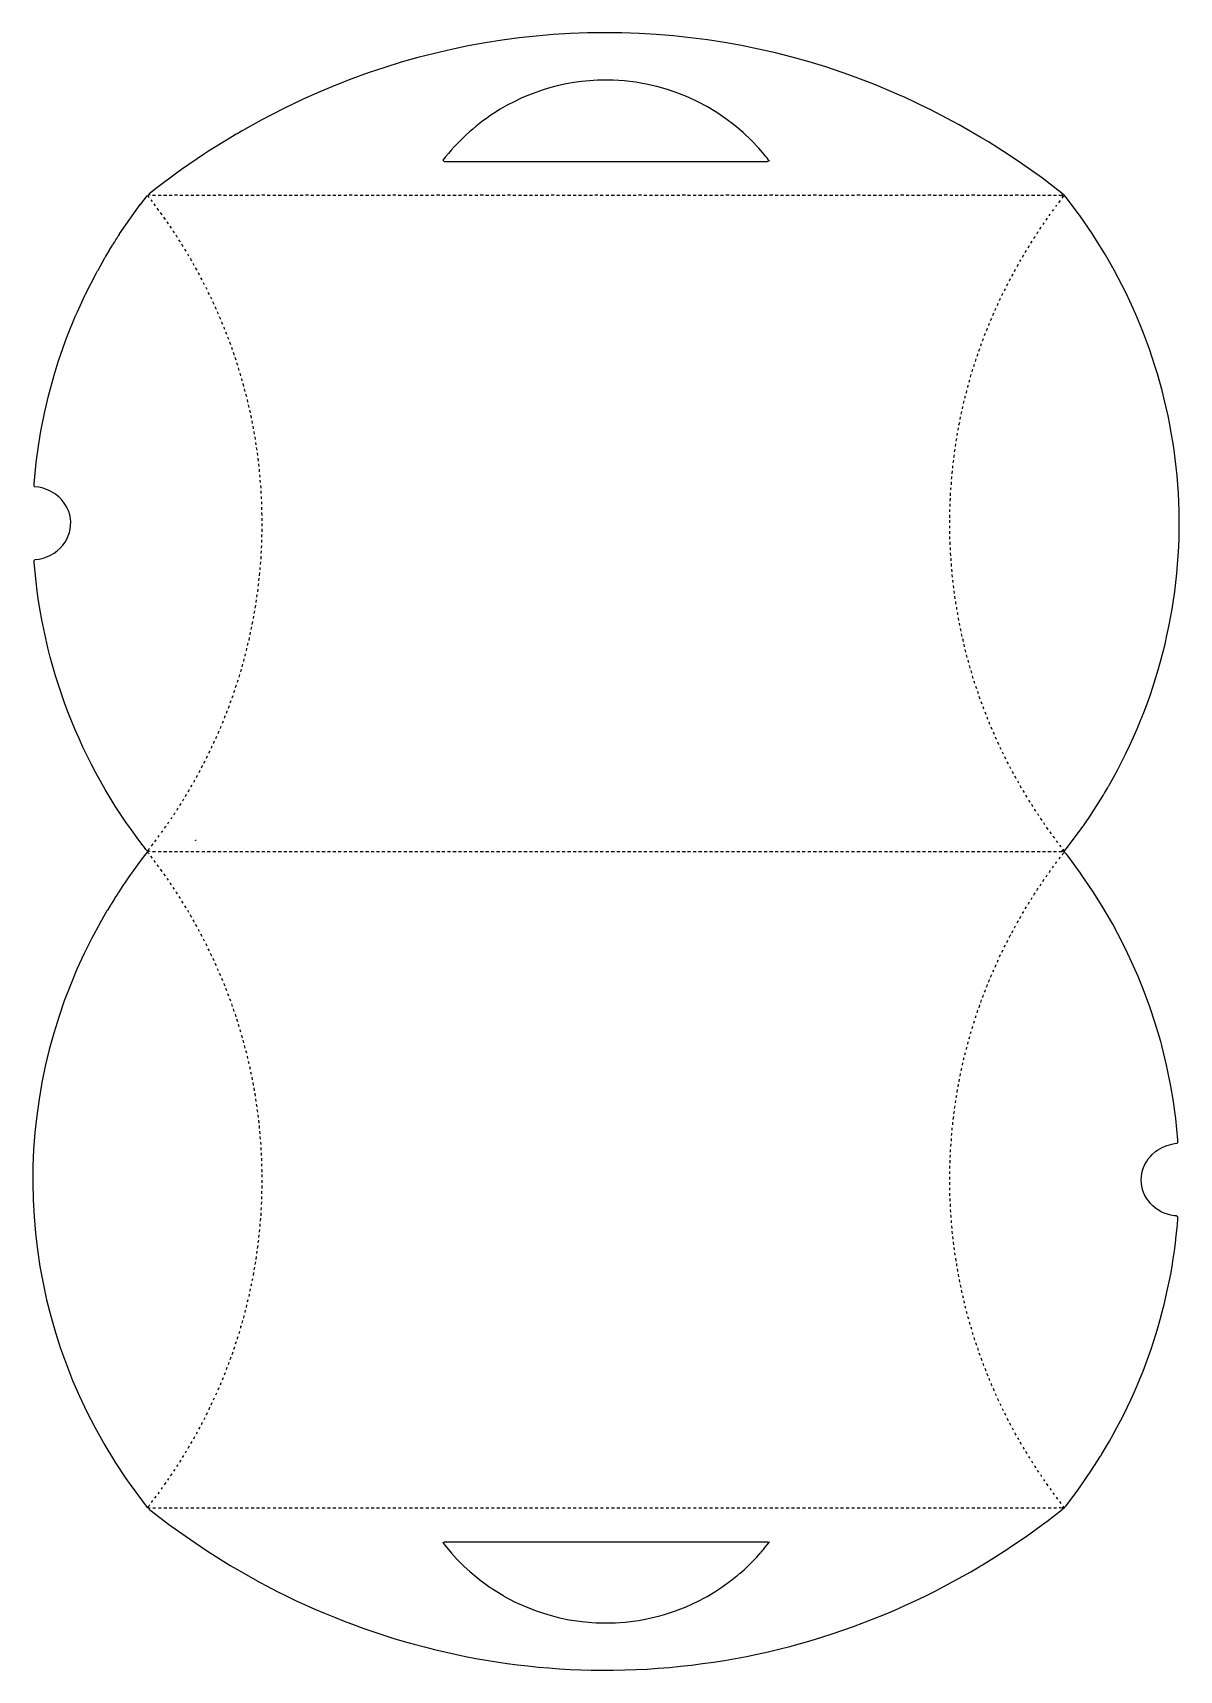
# Model space of a CAD drawing. Extents: x 497 to 5458, y 715 to 7802.
import ezdxf

# ---------------------------------------------------------------- set-up
doc = ezdxf.new("R2010")
doc.units = 0
doc.layers.get('0').update_dxf_attribs({"linetype": 'CONTINUOUS'})

msp = doc.modelspace()

# ---------------------------------------------------------------- linework, layer by layer
at = {"color": 7, "linetype": 'CONTINUOUS'}
for points in [[(999, 1417), (999, 1414), (1004, 1409), (1091.153846, 1343.230769), (1095.18, 1340.24), (1179.18, 1280.24), (1249.153846, 1233.230769), (1351.9, 1168.8), (1390.153846, 1146.230769), (1479.1, 1096.2), (1511.9, 1078.8, 0.116297), (2913.987197, 715.513495, 0.122873), (4402.1, 1057.8), (4437.1, 1075.8), (4556, 1141), (4592.1, 1162.8, 0.067698), (4597.1, 1165.8), (4599.1, 1166.8, 0.118981), (4602, 1169, 0.129316), (4607.1, 1171.8), (4640.9, 1192.2, -0.103766), (4644, 1194), (4721.1, 1243.8, 0.118981), (4724, 1246), (4795, 1294), (4882, 1357), (4884.9, 1359.2), (4951, 1410), (4954, 1413, 0.197311), (4961, 1419, 0.114296), (4967, 1425), (5016, 1490), (5075.8, 1576.1), (5117.2, 1640.9, -0.113019), (5120, 1645), (5121, 1648, 0.119013), (5451.455172, 2663.962069), (5452, 2677, 0.203813), (5435.94, 2681.58, -0.173471), (5333.754098, 2734.795082, -0.388147), (5333, 2939), (5341, 2947), (5356.1, 2960.8), (5363.9, 2966.2, -0.120844), (5449.1, 2995.7, 0.179961), (5452, 2999), (5452, 3010), (5442.560976, 3102.95122), (5431.405405, 3185.067568), (5421.594595, 3242.932432), (5407.647059, 3312.911765), (5403.352941, 3333.088235), (5382.352941, 3418.088235), (5377.647059, 3435.911765), (5354.3, 3515.1), (5330.7, 3585.9), (5303.2, 3660.1), (5279.7, 3717.9), (5244.8, 3796.9), (5225.7, 3836.9), (5192.230769, 3902.153846), (5170.2, 3943.1), (5124.769231, 4021.846154), (5086.230769, 4083.153846), (5035.76, 4157.82), (5031.230769, 4164.153846), (4976.756098, 4237.804878), (4970.24, 4246.18, 0.076351), (4962, 4255), (4962, 4261), (4970.8, 4271.1), (5033.8, 4356.1), (5040.8, 4366.1, -0.075792), (5046, 4373), (5077, 4419, -0.212214), (5079, 4422), (5128.8, 4501.1, -0.089283), (5132, 4506, -0.129316), (5134.8, 4511.1), (5148, 4533, -0.129316), (5150.8, 4538.1), (5152.2, 4540.9, -0.06304), (5154.8, 4545.1, 0.136433), (5457.484404, 5733.014679, 0.131956), (5119.2, 6872.1), (5081.230769, 6932.153846), (5027.230769, 7011.153846), (5021.24, 7019.18), (4970.752941, 7086.788235), (4962, 7097), (4961, 7097), (4955, 7103), (4954, 7103), (4945.77931, 7110.751724), (4865.82, 7171.76), (4775.846154, 7235.769231), (4717.846154, 7274.769231), (4632.1, 7329.2), (4599.846154, 7348.769231), (4505.9, 7402.8), (4478.1, 7418.2), (4380.1, 7469.2), (4370.9, 7473.8), (4269.1, 7522.2), (4258.1, 7527.2), (4153.9, 7571.7), (4128.9, 7581.7), (4029.1, 7619.3), (3999.9, 7629.7, 0.193458), (1669.9, 7515.2), (1583.9, 7474.2), (1485.9, 7423.2), (1404.1, 7377.8, 0.06304), (1399.9, 7375.2), (1384, 7366, -0.079147), (1378, 7363), (1377, 7362), (1361.1, 7352.8), (1258.1, 7288.8), (1241.1, 7277.8), (1141.1, 7209.8), (1119, 7194), (1028, 7126), (1005, 7108, 0.188686), (1000, 7100, 0.226662), (997, 7097), (997, 7093), (1001, 7089)], [(3686, 7246, 0.120666), (3682, 7248, 0.085309), (3669.754098, 7265.795082, 0.2174), (3009.022624, 7596.475113, 0.154644), (2490.9, 7452.2, 0.083603), (2272, 7250, 0.159345), (2278, 7245), (3676, 7245, -0.079147), (3682, 7248)], [(1006, 4259), (997, 4260), (994, 4260), (987, 4267), (977.24, 4280.18), (974.24, 4284.18, -0.145588), (503.541176, 5508.964706), (503, 5517, -0.187012), (508.04878, 5521.560976, 0.207913), (628, 5584, 0.431304), (597.804878, 5802.756098), (593.82, 5805.76), (572.9, 5817.8), (570.9, 5818.8), (552.9, 5826.7), (542.1, 5830.3), (523.067568, 5834.405405), (506, 5837), (503, 5840), (503, 5848), (512.439024, 5941.95122), (523.405405, 6022.932432), (532.384615, 6076.923077), (547.647059, 6155.088235), (565.352941, 6230.911765), (589.7, 6320.1), (607.7, 6378.1), (639.3, 6468.9), (647.8, 6491.1), (681.2, 6572.9), (690.3, 6593.9), (723.2, 6664.9), (725.8, 6670.1), (773.2, 6762.9), (776.2, 6767.9, -0.082763), (780, 6774), (809.2, 6826.9, 0.102096), (812, 6832), (821.8, 6848.1, -0.078461), (823.8, 6851.1), (826, 6855, 0.120666), (828, 6859), (843, 6883, 0.120666), (845, 6887), (849, 6892, -0.129316), (851.8, 6897.1), (854, 6900, -0.129316), (856.8, 6905.1), (861, 6911, -0.070142), (868, 6922), (871, 6927, 0.120666), (873, 6931), (900, 6971), (962, 7058), (963, 7059), (992, 7096), (997, 7097)], [(4937, 7099, 0.169501), (4951, 7099, -0.150174), (4954, 7103)], [(1110, 6936, 0.071762), (1104, 6945)], [(4882, 6990, -0.074704), (4888, 6999)], [(1123, 6916, 0.093322), (1117, 6925)], [(1136, 6896), (1134.8, 6897.9, 0.069519), (1130, 6905)], [(1148, 6876, 0.070063), (1142, 6886)], [(4829, 6911), (4833, 6917, -0.212214), (4835, 6920)], [(4842, 6931), (4843.2, 6932.9, -0.071864), (4848, 6940)], [(1185, 6815, -0.070776), (1180, 6824)], [(1230, 6732, 0.093395), (1225, 6741)], [(4691, 6664), (4692.2, 6666.9, 0.074583), (4695, 6674)], [(4701, 6685, 0.067868), (4702.8, 6688.1), (4706, 6695)], [(1272, 6648), (1268.7, 6654.9, 0.089945), (1267, 6658)], [(1301, 6583), (1298.8, 6588.9, -0.105047), (1297, 6594)], [(4661, 6600, 0.081845), (4665, 6610)], [(4681, 6643), (4682.2, 6645.9, 0.074583), (4685, 6653)], [(1320, 6540, -0.114006), (1316, 6550)], [(1328, 6518), (1326.8, 6521.9, -0.0734), (1325, 6528)], [(4624, 6512, 0.064772), (4628, 6523)], [(4633, 6534), (4633.8, 6536.1, 0.080354), (4637, 6545)], [(1346, 6474, -0.081845), (1342, 6484)], [(4607, 6468, 0.064772), (4611, 6479)], [(1370, 6406), (1369.2, 6408.1, -0.064386), (1366, 6418)], [(4584, 6402), (4585.2, 6405.9, 0.0734), (4587, 6412)], [(4555, 6311, 0.077675), (4558, 6322)], [(1444, 6134), (1443.384615, 6136.076923, 0.075753), (1441, 6145)], [(4470, 5823, -0.091428), (4471, 5834)], [(4473, 5870, 0.079254), (4474, 5881)], [(4500, 5282, 0.078284), (4498, 5293)], [(4524, 5167), (4523.384615, 5169.076923, 0.075753), (4521, 5178)], [(1327, 4835, -0.118658), (1332, 4846)], [(1335, 4857, 0.084978), (1338.3, 4864.9), (1339, 4867)], [(4630, 4830), (4628.8, 4833.9, -0.0734), (4627, 4840)], [(1309, 4791, -0.081845), (1313, 4801)], [(1260, 4684), (1261.2, 4686.9, 0.074583), (1264, 4694)], [(1270, 4705), (1271.2, 4707.9, 0.074583), (1274, 4715)], [(1280, 4726), (1280.8, 4728.1, 0.080354), (1284, 4737)], [(4678, 4721, -0.067868), (4676.2, 4724.1), (4673, 4731)], [(1194, 4558, -0.162817), (1197, 4563, -0.120666), (1199, 4567)], [(4764, 4554), (4762.2, 4557.1, 0.085479), (4759, 4562)], [(1108, 4417, -0.162817), (1111, 4422, -0.120666), (1113, 4426)], [(1121, 4437, -0.129316), (1123.8, 4442.1), (1126, 4446)], [(4864, 4393), (4862.8, 4394.9, 0.069519), (4858, 4402)], [(1068, 4359), (1072, 4365, -0.212214), (1074, 4368)], [(995, 4256), (993, 4256), (969.2, 4225.9), (913, 4149), (892.2, 4117.9, -0.118981), (890, 4115), (867.8, 4081.1, -0.113019), (865, 4077), (857.8, 4065.1, 0.103766), (856, 4062, 0.105975), (851, 4054), (836, 4031, -0.129316), (833.2, 4025.9), (820.8, 4005.1, -0.113019), (818, 4001), (797.8, 3965.1, 0.086125), (794, 3958, 0.067868), (788.8, 3949.1, 0.265153), (801.8, 1701.9), (805.230769, 1696.153846), (851.230769, 1620.153846), (855.8, 1612.9), (900.769231, 1544.846154), (918.769231, 1518.846154), (967.24, 1452.18), (993, 1419), (997, 1419), (999, 1417, 0.070182), (1006, 1418)], [(1001, 4248), (995, 4254), (995, 4256), (997, 4260, -0.140771), (1003, 4272)], [(4952, 4245), (4953, 4246), (4954, 4248, -0.071068), (4962, 4255)], [(1097, 4114, 0.133455), (1091, 4123)], [(4896, 4168, -0.141257), (4901, 4176)], [(1123, 4075, 0.071762), (1117, 4084)], [(1148, 4035, 0.116472), (1143, 4043)], [(4829, 4070), (4830.2, 4071.9, -0.071864), (4835, 4079)], [(4842, 4090), (4843.2, 4091.9, -0.071864), (4848, 4099)], [(1185, 3974), (1181.8, 3978.9, 0.095372), (1179, 3983)], [(1196, 3953, 0.093395), (1191, 3962)], [(1252, 3849, -0.134311), (1247, 3859)], [(4723, 3886, -0.082524), (4729, 3897)], [(1330, 3676, -0.160692), (1325, 3687)], [(4633, 3693, 0.064772), (4637, 3704)], [(4652, 3737, -0.07869), (4656, 3746)], [(4607, 3627, 0.096994), (4611, 3638)], [(4616, 3649, -0.081845), (4620, 3659)], [(4624, 3671, 0.108388), (4628, 3682)], [(4555, 3470, 0.084895), (4558, 3480)], [(1439, 3316), (1438.384615, 3318.076923, 0.075753), (1436, 3327)], [(4473, 3029, 0.079254), (4474, 3040)], [(1490, 2871, 0.094028), (1489, 2883)], [(4471, 2674, 0.094028), (4470, 2686)], [(1447, 2401, 0.09779), (1449, 2411)], [(4500, 2441, 0.078284), (4498, 2452)], [(1397, 2195, -0.142483), (1401, 2206)], [(4554, 2211, -0.077675), (4551, 2222)], [(1335, 2016, 0.081845), (1339, 2026)], [(4613, 2032, 0.064772), (4609, 2043)], [(4649, 1945), (4646.3, 1950.1, 0.143381), (4643, 1956)], [(4658, 1923), (4657.2, 1925.1, -0.080354), (4654, 1934)], [(1259, 1842, 0.083384), (1264, 1853)], [(4678, 1880, -0.083384), (4673, 1891)], [(1228, 1779), (1229.2, 1781.9, 0.074583), (1232, 1789)], [(1216, 1758, 0.105216), (1221, 1767)], [(4753, 1733, -0.093395), (4748, 1742)], [(4764, 1712, 0.070776), (4759, 1721)], [(4788, 1672), (4784.8, 1676.9, 0.095372), (4782, 1681)], [(4812, 1631, 0.070776), (4807, 1640)], [(4838, 1591), (4836.8, 1592.9, 0.069519), (4832, 1600)], [(997, 1419, -0.198122), (1004, 1431)], [(4954, 1413), (4951, 1416, 0.071081), (4938, 1418)], [(4951, 1416, -0.212214), (4953, 1419)], [(4961, 1419, 0.618034), (4959, 1421), (4959, 1422), (4956, 1425)], [(2271, 1269), (2272, 1268), (2274, 1268), (2279, 1271), (3676, 1271), (3677.1, 1270.2, 0.478774), (3686, 1271)], [(2273, 1268), (2274.769231, 1262.846154), (2309.248276, 1221.22069), (2330.750594, 1197.767221), (2364, 1164), (2388.22069, 1142.248276), (2423.195122, 1113.243902), (2432.18, 1106.24), (2476.846154, 1073.769231), (2486.18, 1067.24), (2531.1, 1039.2), (2536.153846, 1036.230769), (2585.1, 1010.2), (2622.1, 993.3), (2675.1, 972.3), (2725.9, 955.7), (2776.076923, 942.384615), (2818.923077, 933.615385), (2874.04878, 925.439024), (2916.967005, 921.538071), (2935, 920), (3019, 920), (3060.959016, 923.45082), (3118.067568, 930.594595), (3154.923077, 937.384615), (3209.911765, 950.352941), (3230.911765, 956.352941), (3278.9, 972.3), (3324.1, 989.8), (3372.9, 1012.2), (3409, 1031, -0.090711), (3415, 1034), (3449, 1055, -0.120666), (3453, 1057), (3475, 1072), (3522, 1106), (3544.1, 1123.8, 0.098103), (3549, 1128), (3553, 1131, -0.083767), (3558, 1135), (3575, 1150), (3630, 1204), (3645, 1221, 0.083767), (3649, 1226), (3656, 1234, 0.09902), (3660, 1239), (3661, 1240), (3681, 1265), (3682, 1268)]]:
    msp.add_lwpolyline(points, format="xyb", dxfattribs=at)
for points in [[(1005, 7099), (1000, 7100)], [(1016, 7098), (1029, 7098)], [(1040, 7098), (1053, 7098)], [(1063, 7098), (1076, 7098), (1077, 7099)], [(1087, 7098), (1100, 7098)], [(1124, 7098), (1111, 7098), (1110, 7099)], [(1134, 7098), (1147, 7098)], [(1158, 7098), (1171, 7098)], [(1181, 7098), (1195, 7098)], [(1205, 7098), (1218, 7098)], [(1229, 7098), (1242, 7098)], [(1252, 7098), (1265, 7098), (1266, 7099)], [(1276, 7098), (1289, 7098)], [(1313, 7098), (1300, 7098), (1299, 7099)], [(1323, 7098), (1336, 7098)], [(1347, 7098), (1360, 7098)], [(1370, 7098), (1384, 7098)], [(1394, 7098), (1407, 7098)], [(1418, 7098), (1431, 7098)], [(1441, 7098), (1454, 7098), (1455, 7099)], [(1465, 7098), (1478, 7098)], [(1502, 7098), (1489, 7098), (1488, 7099)], [(1512, 7098), (1525, 7098)], [(1536, 7098), (1549, 7098)], [(1559, 7098), (1572, 7098), (1573, 7099)], [(1583, 7098), (1596, 7098)], [(1607, 7098), (1620, 7098)], [(1630, 7098), (1643, 7098), (1644, 7099)], [(1654, 7098), (1667, 7098)], [(1691, 7098), (1678, 7098), (1677, 7099)], [(1701, 7098), (1714, 7098)], [(1725, 7098), (1738, 7098)], [(1748, 7098), (1761, 7098), (1762, 7099)], [(1772, 7098), (1785, 7098)], [(1796, 7098), (1809, 7098)], [(1819, 7098), (1832, 7098)], [(1843, 7098), (1856, 7098)], [(1880, 7098), (1867, 7098), (1866, 7099)], [(1890, 7098), (1903, 7098)], [(1914, 7098), (1927, 7098)], [(1937, 7098), (1950, 7098), (1951, 7099)], [(1961, 7098), (1974, 7098)], [(1985, 7098), (1998, 7098)], [(2008, 7098), (2021, 7098)], [(2032, 7098), (2045, 7098)], [(2069, 7098), (2056, 7098), (2055, 7099)], [(2079, 7098), (2092, 7098)], [(2103, 7098), (2116, 7098)], [(2126, 7098), (2139, 7098), (2140, 7099)], [(2150, 7098), (2163, 7098)], [(2174, 7098), (2187, 7098)], [(2197, 7098), (2210, 7098)], [(2221, 7098), (2234, 7098)], [(2258, 7098), (2245, 7098), (2244, 7099)], [(2268, 7098), (2281, 7098)], [(2292, 7098), (2305, 7098)], [(2315, 7098), (2328, 7098), (2329, 7099)], [(2339, 7098), (2352, 7098)], [(2376, 7098), (2363, 7098), (2362, 7099)], [(2386, 7098), (2399, 7098)], [(2410, 7098), (2423, 7098)], [(2447, 7098), (2434, 7098), (2433, 7099)], [(2457, 7098), (2470, 7098)], [(2481, 7098), (2494, 7098)], [(2504, 7098), (2517, 7098), (2518, 7099)], [(2528, 7098), (2541, 7098)], [(2565, 7098), (2552, 7098), (2551, 7099)], [(2575, 7098), (2588, 7098)], [(2599, 7098), (2612, 7098)], [(2622, 7098), (2636, 7098)], [(2646, 7098), (2659, 7098)], [(2670, 7098), (2683, 7098)], [(2693, 7098), (2706, 7098), (2707, 7099)], [(2717, 7098), (2730, 7098)], [(2754, 7098), (2741, 7098), (2740, 7099)], [(2764, 7098), (2777, 7098)], [(2788, 7098), (2801, 7098)], [(2811, 7098), (2825, 7098)], [(2835, 7098), (2848, 7098)], [(2859, 7098), (2872, 7098)], [(2882, 7098), (2895, 7098), (2896, 7099)], [(2906, 7098), (2919, 7098)], [(2943, 7098), (2930, 7098), (2929, 7099)], [(2953, 7098), (2966, 7098)], [(2977, 7098), (2990, 7098)], [(3000, 7098), (3014, 7098)], [(3024, 7098), (3037, 7098)], [(3048, 7098), (3061, 7098)], [(3071, 7098), (3084, 7098), (3085, 7099)], [(3095, 7098), (3108, 7098)], [(3132, 7098), (3119, 7098), (3118, 7099)], [(3142, 7098), (3155, 7098)], [(3166, 7098), (3179, 7098)], [(3189, 7098), (3203, 7098)], [(3213, 7098), (3226, 7098)], [(3237, 7098), (3250, 7098)], [(3260, 7098), (3273, 7098), (3274, 7099)], [(3284, 7098), (3297, 7098)], [(3321, 7098), (3308, 7098), (3307, 7099)], [(3331, 7098), (3344, 7098)], [(3355, 7098), (3368, 7098)], [(3378, 7098), (3392, 7098)], [(3402, 7098), (3415, 7098)], [(3426, 7098), (3439, 7098)], [(3449, 7098), (3462, 7098), (3463, 7099)], [(3473, 7098), (3486, 7098)], [(3510, 7098), (3497, 7098), (3496, 7099)], [(3520, 7098), (3533, 7098)], [(3544, 7098), (3557, 7098)], [(3567, 7098), (3581, 7098)], [(3591, 7098), (3604, 7098)], [(3615, 7098), (3628, 7098)], [(3638, 7098), (3651, 7098), (3652, 7099)], [(3662, 7098), (3675, 7098)], [(3699, 7098), (3686, 7098), (3685, 7099)], [(3709, 7098), (3722, 7098)], [(3733, 7098), (3746, 7098)], [(3756, 7098), (3769, 7098), (3770, 7099)], [(3780, 7098), (3793, 7098)], [(3804, 7098), (3817, 7098)], [(3827, 7098), (3840, 7098), (3841, 7099)], [(3851, 7098), (3864, 7098)], [(3888, 7098), (3875, 7098), (3874, 7099)], [(3898, 7098), (3911, 7098)], [(3922, 7098), (3935, 7098)], [(3945, 7098), (3958, 7098), (3959, 7099)], [(3969, 7098), (3982, 7098)], [(3993, 7098), (4006, 7098)], [(4016, 7098), (4029, 7098)], [(4040, 7098), (4053, 7098)], [(4077, 7098), (4064, 7098), (4063, 7099)], [(4087, 7098), (4100, 7098)], [(4111, 7098), (4124, 7098)], [(4134, 7098), (4147, 7098), (4148, 7099)], [(4158, 7098), (4171, 7098)], [(4182, 7098), (4195, 7098)], [(4205, 7098), (4218, 7098)], [(4229, 7098), (4242, 7098)], [(4266, 7098), (4253, 7098), (4252, 7099)], [(4276, 7098), (4289, 7098)], [(4300, 7098), (4313, 7098)], [(4323, 7098), (4336, 7098), (4337, 7099)], [(4347, 7098), (4360, 7098)], [(4384, 7098), (4371, 7098), (4370, 7099)], [(4394, 7098), (4407, 7098)], [(4418, 7098), (4431, 7098)], [(4455, 7098), (4442, 7098), (4441, 7099)], [(4465, 7098), (4478, 7098)], [(4489, 7098), (4502, 7098)], [(4512, 7098), (4525, 7098), (4526, 7099)], [(4536, 7098), (4549, 7098)], [(4573, 7098), (4560, 7098), (4559, 7099)], [(4583, 7098), (4596, 7098)], [(4607, 7098), (4620, 7098)], [(4630, 7098), (4644, 7098)], [(4654, 7098), (4667, 7098)], [(4678, 7098), (4691, 7098)], [(4701, 7098), (4714, 7098), (4715, 7099)], [(4725, 7098), (4738, 7098)], [(4762, 7098), (4749, 7098), (4748, 7099)], [(4772, 7098), (4785, 7098)], [(4796, 7098), (4809, 7098)], [(4819, 7098), (4833, 7098)], [(4843, 7098), (4856, 7098)], [(4867, 7098), (4880, 7098)], [(4890, 7098), (4903, 7098), (4904, 7099)], [(4914, 7098), (4927, 7098)], [(4952, 7096), (4951, 7097), (4951, 7099)], [(4952, 7086), (4956, 7092), (4961, 7097)], [(4956, 7092), (4954, 7094)], [(1015, 7071), (1009, 7079)], [(1029, 7052), (1022, 7061)], [(1043, 7033), (1036, 7042)], [(1057, 7014), (1050, 7023)], [(4895, 7009), (4900, 7017)], [(4910, 7030), (4915, 7037)], [(4924, 7049), (4928, 7055)], [(4937, 7066), (4944, 7076)], [(1071, 6994), (1064, 7003)], [(1084, 6975), (1079, 6983)], [(1097, 6956), (1092, 6964)], [(4855, 6951), (4861, 6960)], [(4869, 6972), (4874, 6979)], [(4804, 6871), (4810, 6881)], [(4816, 6891), (4822, 6900)], [(1161, 6856), (1155, 6865)], [(1173, 6835), (1168, 6844)], [(4768, 6811), (4773, 6819)], [(4780, 6831), (4785, 6840)], [(4792, 6851), (4797, 6860)], [(1196, 6795), (1192, 6803)], [(1208, 6774), (1202, 6784)], [(1219, 6753), (1214, 6762)], [(4723, 6728), (4728, 6738)], [(4733, 6748), (4739, 6758)], [(4745, 6769), (4750, 6778)], [(4757, 6790), (4762, 6800)], [(1241, 6711), (1236, 6720)], [(1252, 6690), (1247, 6699)], [(1262, 6669), (1257, 6678)], [(4712, 6707), (4717, 6717)], [(1282, 6626), (1277, 6637)], [(1292, 6604), (1287, 6615)], [(4671, 6621), (4675, 6632)], [(1311, 6561), (1306, 6572)], [(4642, 6556), (4647, 6567)], [(4652, 6578), (4656, 6589)], [(1337, 6496), (1333, 6506)], [(1354, 6451), (1350, 6462)], [(4599, 6446), (4603, 6457)], [(4616, 6491), (4620, 6501)], [(1362, 6429), (1358, 6440)], [(1377, 6385), (1373, 6396)], [(4576, 6379), (4580, 6390)], [(4591, 6424), (4595, 6435)], [(1384, 6362), (1381, 6373)], [(1391, 6340), (1388, 6351)], [(1398, 6317), (1395, 6328)], [(4562, 6334), (4565, 6345)], [(4569, 6357), (4572, 6367)], [(1404, 6295), (1402, 6305)], [(1411, 6271), (1408, 6283)], [(1417, 6249), (1414, 6260)], [(1423, 6226), (1420, 6237)], [(4537, 6242), (4539, 6253)], [(4543, 6266), (4545, 6276)], [(4549, 6289), (4552, 6300)], [(1428, 6203), (1426, 6214)], [(1434, 6180), (1431, 6191)], [(1439, 6157), (1437, 6168)], [(4520, 6174), (4522, 6184)], [(4525, 6197), (4528, 6208)], [(4531, 6220), (4533, 6230)], [(1448, 6111), (1446, 6122)], [(1453, 6088), (1451, 6099)], [(4505, 6103), (4508, 6116)], [(4510, 6128), (4512, 6139)], [(4515, 6151), (4517, 6162)], [(1457, 6065), (1455, 6076)], [(1461, 6041), (1459, 6053)], [(1464, 6018), (1463, 6029)], [(4493, 6034), (4495, 6046)], [(4497, 6058), (4499, 6069)], [(4501, 6081), (4503, 6092)], [(1468, 5995), (1466, 6006)], [(1471, 5972), (1470, 5983)], [(1474, 5948), (1472, 5960)], [(4483, 5964), (4485, 5975)], [(4486, 5988), (4488, 5999)], [(4490, 6011), (4491, 6022)], [(1477, 5924), (1475, 5936)], [(1479, 5901), (1478, 5913)], [(1481, 5878), (1480, 5889)], [(4475, 5892), (4477, 5905)], [(4478, 5917), (4479, 5928)], [(4480, 5941), (4482, 5952)], [(1483, 5855), (1482, 5866)], [(1485, 5831), (1484, 5842)], [(1486, 5808), (1486, 5819)], [(4472, 5845), (4472, 5858)], [(1487, 5784), (1487, 5795)], [(1488, 5761), (1488, 5772)], [(1489, 5737), (1489, 5748)], [(4467, 5775), (4468, 5787)], [(4467, 5751), (4467, 5763)], [(4469, 5798), (4469, 5810)], [(1490, 5713), (1489, 5725)], [(1490, 5690), (1490, 5701)], [(1490, 5666), (1490, 5678)], [(4465, 5680), (4465, 5692)], [(4466, 5728), (4466, 5739)], [(4466, 5703), (4466, 5716)], [(1488, 5595), (1489, 5607)], [(1489, 5619), (1489, 5630)], [(1490, 5642), (1490, 5654)], [(4465, 5657), (4465, 5668)], [(4466, 5633), (4466, 5644), (4465, 5645)], [(4466, 5610), (4466, 5621)], [(1485, 5523), (1485, 5536)], [(1486, 5548), (1487, 5559)], [(1487, 5571), (1488, 5583)], [(4467, 5586), (4467, 5598)], [(4468, 5563), (4468, 5574)], [(4470, 5538), (4469, 5551)], [(1479, 5452), (1480, 5465)], [(1481, 5477), (1482, 5488)], [(1483, 5500), (1484, 5512)], [(4471, 5516), (4471, 5526), (4470, 5527)], [(4473, 5492), (4472, 5504)], [(4475, 5469), (4474, 5480)], [(4477, 5445), (4476, 5457)], [(1471, 5382), (1472, 5394)], [(1473, 5406), (1475, 5418)], [(1476, 5430), (1477, 5441)], [(4480, 5422), (4479, 5433)], [(4483, 5398), (4481, 5410)], [(4486, 5375), (4484, 5386)], [(1460, 5312), (1462, 5324)], [(1464, 5336), (1465, 5347)], [(1467, 5359), (1469, 5371)], [(4489, 5352), (4487, 5363)], [(4492, 5329), (4491, 5340)], [(4496, 5305), (4495, 5316)], [(1447, 5241), (1450, 5254)], [(1452, 5266), (1454, 5277)], [(1456, 5289), (1458, 5300)], [(4505, 5258), (4503, 5270)], [(4509, 5236), (4507, 5247)], [(1433, 5172), (1435, 5184)], [(1438, 5196), (1440, 5207)], [(1443, 5219), (1445, 5231)], [(4514, 5212), (4512, 5224)], [(4519, 5189), (4516, 5201)], [(1416, 5103), (1418, 5114)], [(1422, 5126), (1424, 5138)], [(1427, 5150), (1430, 5161)], [(4529, 5144), (4527, 5155)], [(4535, 5121), (4532, 5132)], [(4541, 5098), (4538, 5109)], [(1397, 5036), (1400, 5047)], [(1403, 5058), (1406, 5069)], [(1410, 5080), (1412, 5092)], [(4547, 5075), (4544.647059, 5084.911765), (4544, 5086)], [(4554, 5052), (4551, 5063)], [(4560, 5030), (4557, 5041)], [(1375, 4968), (1379, 4979)], [(1383, 4991), (1386, 5001)], [(1390, 5013), (1393, 5024)], [(4567, 5007), (4564, 5018)], [(4574, 4985), (4571, 4996)], [(4582, 4962), (4578, 4973)], [(1344, 4879), (1348, 4890)], [(1352, 4901), (1356, 4912)], [(1360, 4923), (1364, 4934)], [(1368, 4946), (1371, 4956)], [(4589, 4940), (4586, 4951)], [(4597, 4918), (4593, 4929)], [(4605, 4896), (4601, 4906)], [(1318, 4813), (1322, 4824)], [(4613, 4874), (4610, 4884)], [(4622, 4851), (4618, 4862)], [(1290, 4748), (1294, 4757)], [(1299, 4769), (1304, 4780)], [(4639, 4808), (4635, 4818)], [(4649, 4786), (4644, 4797)], [(4658, 4764), (4654, 4775)], [(4668, 4743), (4663, 4753)], [(4688, 4700), (4683, 4709)], [(4698, 4679), (4693, 4688)], [(1217, 4600), (1222, 4610)], [(1227, 4620), (1228, 4621), (1232.3, 4629.9), (1233, 4631)], [(1238, 4641), (1243, 4650)], [(1249, 4662), (1254, 4672)], [(4708, 4658), (4703, 4668)], [(4719, 4637), (4714, 4646)], [(4730, 4616), (4725, 4625)], [(1182, 4538), (1187, 4546)], [(1206, 4579), (1210, 4588)], [(4741, 4595), (4736, 4604)], [(4753, 4574), (4747, 4584)], [(4776, 4533), (4770, 4543)], [(1134, 4457), (1139, 4466)], [(1146, 4477), (1151, 4486)], [(1158, 4497), (1163, 4506)], [(1170, 4517), (1175, 4526)], [(4788, 4513), (4782, 4522)], [(4800, 4493), (4794, 4502)], [(4813, 4472), (4807, 4481)], [(1095, 4399), (1100, 4406)], [(4825, 4452), (4820, 4461)], [(4838, 4433), (4832, 4441)], [(4851, 4413), (4846, 4421)], [(1040, 4320), (1045, 4328)], [(1055, 4341), (1060, 4348)], [(1082, 4378), (1086, 4386)], [(4877, 4374), (4872, 4382)], [(4891, 4354), (4884, 4364)], [(4905, 4335), (4899, 4343)], [(4919, 4316), (4913, 4324)], [(1011, 4282), (1018, 4291)], [(1016, 4259), (1029, 4259)], [(1025, 4300), (1031, 4309)], [(1040, 4259), (1053, 4259)], [(1063, 4259), (1077, 4259)], [(1087, 4259), (1100, 4259)], [(1110, 4259), (1124, 4259)], [(1134, 4259), (1147, 4259)], [(1158, 4259), (1171, 4259)], [(1181, 4259), (1195, 4259)], [(1204, 4306), (1202, 4306), (1201, 4307)], [(1205, 4259), (1218, 4259)], [(1229, 4259), (1242, 4259)], [(1252, 4259), (1266, 4259)], [(1276, 4259), (1289, 4259)], [(1299, 4259), (1313, 4259)], [(1323, 4259), (1336, 4259)], [(1347, 4259), (1360, 4259)], [(1370, 4259), (1384, 4259)], [(1394, 4259), (1407, 4259)], [(1418, 4259), (1431, 4259)], [(1441, 4259), (1455, 4259)], [(1465, 4259), (1478, 4259)], [(1488, 4259), (1502, 4259)], [(1512, 4259), (1525, 4259)], [(1536, 4259), (1549, 4259)], [(1559, 4259), (1573, 4259)], [(1583, 4259), (1596, 4259)], [(1607, 4259), (1620, 4259)], [(1630, 4259), (1643, 4259)], [(1654, 4259), (1667, 4259)], [(1677, 4259), (1691, 4259)], [(1701, 4259), (1714, 4259)], [(1725, 4259), (1738, 4259)], [(1748, 4259), (1762, 4259)], [(1772, 4259), (1785, 4259)], [(1796, 4259), (1809, 4259)], [(1819, 4259), (1832, 4259)], [(1843, 4259), (1856, 4259)], [(1866, 4259), (1880, 4259)], [(1890, 4259), (1903, 4259)], [(1914, 4259), (1927, 4259)], [(1937, 4259), (1951, 4259)], [(1961, 4259), (1974, 4259)], [(1985, 4259), (1998, 4259)], [(2008, 4259), (2021, 4259)], [(2032, 4259), (2045, 4259)], [(2055, 4259), (2069, 4259)], [(2079, 4259), (2092, 4259)], [(2103, 4259), (2116, 4259)], [(2126, 4259), (2140, 4259)], [(2150, 4259), (2163, 4259)], [(2174, 4259), (2187, 4259)], [(2197, 4259), (2210, 4259)], [(2221, 4259), (2234, 4259)], [(2244, 4259), (2258, 4259)], [(2268, 4259), (2281, 4259)], [(2292, 4259), (2305, 4259)], [(2315, 4259), (2329, 4259)], [(2339, 4259), (2352, 4259)], [(2363, 4259), (2376, 4259)], [(2386, 4259), (2399, 4259)], [(2410, 4259), (2423, 4259)], [(2433, 4259), (2447, 4259)], [(2457, 4259), (2470, 4259)], [(2481, 4259), (2494, 4259)], [(2504, 4259), (2518, 4259)], [(2528, 4259), (2541, 4259)], [(2551, 4259), (2565, 4259)], [(2575, 4259), (2588, 4259)], [(2599, 4259), (2612, 4259)], [(2622, 4259), (2636, 4259)], [(2646, 4259), (2659, 4259)], [(2670, 4259), (2683, 4259)], [(2693, 4259), (2707, 4259)], [(2717, 4259), (2730, 4259)], [(2740, 4259), (2754, 4259)], [(2764, 4259), (2777, 4259)], [(2788, 4259), (2801, 4259)], [(2811, 4259), (2825, 4259)], [(2835, 4259), (2848, 4259)], [(2859, 4259), (2872, 4259)], [(2882, 4259), (2896, 4259)], [(2906, 4259), (2919, 4259)], [(2929, 4259), (2943, 4259)], [(2953, 4259), (2966, 4259)], [(2977, 4259), (2990, 4259)], [(3000, 4259), (3014, 4259)], [(3024, 4259), (3037, 4259)], [(3048, 4259), (3061, 4259)], [(3071, 4259), (3085, 4259)], [(3095, 4259), (3108, 4259)], [(3118, 4259), (3132, 4259)], [(3142, 4259), (3155, 4259)], [(3166, 4259), (3179, 4259)], [(3189, 4259), (3203, 4259)], [(3213, 4259), (3226, 4259)], [(3237, 4259), (3250, 4259)], [(3260, 4259), (3274, 4259)], [(3284, 4259), (3297, 4259)], [(3307, 4259), (3321, 4259)], [(3331, 4259), (3344, 4259)], [(3355, 4259), (3368, 4259)], [(3378, 4259), (3392, 4259)], [(3402, 4259), (3415, 4259)], [(3426, 4259), (3439, 4259)], [(3449, 4259), (3463, 4259)], [(3473, 4259), (3486, 4259)], [(3496, 4259), (3510, 4259)], [(3520, 4259), (3533, 4259)], [(3544, 4259), (3557, 4259)], [(3567, 4259), (3581, 4259)], [(3591, 4259), (3604, 4259)], [(3615, 4259), (3628, 4259)], [(3638, 4259), (3651, 4259)], [(3662, 4259), (3675, 4259)], [(3685, 4259), (3699, 4259)], [(3709, 4259), (3722, 4259)], [(3733, 4259), (3746, 4259)], [(3756, 4259), (3770, 4259)], [(3780, 4259), (3793, 4259)], [(3804, 4259), (3817, 4259)], [(3827, 4259), (3840, 4259)], [(3851, 4259), (3864, 4259)], [(3874, 4259), (3888, 4259)], [(3898, 4259), (3911, 4259)], [(3922, 4259), (3935, 4259)], [(3945, 4259), (3959, 4259)], [(3969, 4259), (3982, 4259)], [(3993, 4259), (4006, 4259)], [(4016, 4259), (4029, 4259)], [(4040, 4259), (4053, 4259)], [(4063, 4259), (4077, 4259)], [(4087, 4259), (4100, 4259)], [(4111, 4259), (4124, 4259)], [(4134, 4259), (4148, 4259)], [(4158, 4259), (4171, 4259)], [(4182, 4259), (4195, 4259)], [(4205, 4259), (4218, 4259)], [(4229, 4259), (4242, 4259)], [(4252, 4259), (4266, 4259)], [(4276, 4259), (4289, 4259)], [(4300, 4259), (4313, 4259)], [(4323, 4259), (4337, 4259)], [(4347, 4259), (4360, 4259)], [(4371, 4259), (4384, 4259)], [(4394, 4259), (4407, 4259)], [(4418, 4259), (4431, 4259)], [(4441, 4259), (4455, 4259)], [(4465, 4259), (4478, 4259)], [(4489, 4259), (4502, 4259)], [(4512, 4259), (4526, 4259)], [(4536, 4259), (4549, 4259)], [(4559, 4259), (4573, 4259)], [(4583, 4259), (4596, 4259)], [(4607, 4259), (4620, 4259)], [(4630, 4259), (4644, 4259)], [(4654, 4259), (4667, 4259)], [(4678, 4259), (4691, 4259)], [(4701, 4259), (4715, 4259)], [(4725, 4259), (4738, 4259)], [(4748, 4259), (4762, 4259)], [(4772, 4259), (4785, 4259)], [(4796, 4259), (4809, 4259)], [(4819, 4259), (4833, 4259)], [(4843, 4259), (4856, 4259)], [(4867, 4259), (4880, 4259)], [(4890, 4259), (4904, 4259)], [(4914, 4259), (4927, 4259)], [(4933, 4297), (4927, 4305)], [(4947, 4278), (4941, 4286)], [(4960, 4261), (4960, 4262), (4956, 4266), (4956, 4267), (4954, 4269)], [(4954, 4264), (4956, 4266)], [(1015, 4229), (1008, 4238)], [(1029, 4211), (1022, 4220)], [(1043, 4192), (1036, 4201)], [(1057, 4172), (1050, 4182)], [(4909, 4187), (4914, 4195)], [(4923, 4206), (4928, 4214)], [(4938, 4226), (4944, 4234)], [(1071, 4153), (1064, 4162)], [(1084, 4134), (1079, 4142)], [(4856, 4110), (4860, 4118)], [(4868, 4129), (4874, 4138)], [(4882, 4149), (4887, 4157)], [(1110, 4095), (1105, 4103)], [(1136, 4055), (1131, 4063)], [(4804, 4030), (4810, 4040)], [(4817, 4050), (4822, 4059)], [(1161, 4014), (1156, 4023)], [(1173, 3994), (1168, 4003)], [(4768, 3969), (4773, 3978)], [(4780, 3990), (4785, 3998)], [(4792, 4010), (4797, 4019)], [(1208, 3933), (1202, 3943)], [(1219, 3912), (1214, 3921)], [(1230, 3891), (1225, 3900)], [(4734, 3907), (4739, 3917)], [(4745, 3928), (4750, 3937)], [(4757, 3949), (4762, 3959)], [(1241, 3870), (1236, 3879)], [(1262, 3828), (1257, 3837)], [(4691, 3823), (4696, 3833)], [(4701, 3844), (4706, 3853)], [(4712, 3865), (4717, 3875)], [(1272, 3806), (1267, 3817)], [(1282, 3785), (1278, 3795)], [(1292, 3763), (1287, 3774)], [(4661, 3758), (4666, 3769)], [(4671, 3780), (4675, 3789)], [(4681, 3802), (4685, 3812)], [(1301, 3742), (1297, 3751)], [(1311, 3720), (1306, 3731)], [(1320, 3698), (1315, 3709)], [(4642, 3715), (4647, 3726)], [(1337, 3655), (1333, 3665)], [(1346, 3632), (1342, 3643)], [(1354, 3610), (1350, 3621)], [(4599, 3605), (4603, 3616)], [(1362, 3588), (1358, 3599)], [(1369, 3566), (1366, 3577)], [(1377, 3543), (1374, 3554)], [(4576, 3538), (4580, 3549)], [(4584, 3560), (4587, 3571)], [(4592, 3582), (4595, 3594)], [(1384, 3521), (1381, 3532)], [(1391, 3499), (1388, 3509)], [(1398, 3476), (1395, 3487)], [(4562, 3493), (4565, 3503)], [(4569, 3515), (4572, 3526)], [(1405, 3452), (1402, 3464)], [(1411, 3430), (1408, 3442)], [(1417, 3407), (1414, 3419)], [(4537, 3402), (4539, 3412)], [(4543, 3425), (4545, 3435)], [(4549, 3447), (4552, 3458)], [(1423, 3385), (1420, 3396)], [(1428, 3362), (1426, 3373)], [(1434, 3339), (1431, 3350)], [(4520, 3333), (4522, 3343)], [(4525, 3356), (4528, 3367)], [(4531, 3379), (4533, 3389)], [(1444, 3293), (1441, 3304)], [(1448, 3270), (1446, 3281)], [(4506, 3262), (4507, 3273)], [(4510, 3286), (4512, 3297)], [(4515, 3309), (4517, 3321)], [(1453, 3246), (1451, 3258)], [(1457, 3223), (1455, 3235)], [(1461, 3200), (1459, 3212)], [(4493, 3193), (4495, 3204)], [(4497, 3216), (4499, 3228)], [(4501, 3240), (4503, 3251)], [(1464, 3177), (1463, 3188)], [(1468, 3154), (1466, 3165)], [(1471, 3130), (1469, 3142)], [(4483, 3123), (4485, 3134)], [(4486, 3146), (4488, 3158)], [(4490, 3170), (4491, 3181)], [(1474, 3107), (1473, 3118)], [(1477, 3083), (1475, 3095)], [(1479, 3060), (1478, 3072)], [(1481, 3037), (1480, 3048)], [(4475, 3052), (4476, 3053), (4476, 3062)], [(4478, 3076), (4479, 3087)], [(4480, 3099), (4482, 3111)], [(1483, 3013), (1482, 3025)], [(1485, 2990), (1484, 3001)], [(1486, 2966), (1486, 2978)], [(4470, 2981), (4471, 2993)], [(4472, 3004), (4472, 3016)], [(1487, 2943), (1487, 2954)], [(1488, 2919), (1488, 2931)], [(1489, 2896), (1489, 2907)], [(4467, 2934), (4468, 2945)], [(4467, 2909), (4467, 2922)], [(4469, 2957), (4469, 2969)], [(1490, 2849), (1490, 2860)], [(1490, 2825), (1490, 2836)], [(4465, 2863), (4466, 2864), (4466, 2874)], [(4465, 2839), (4465, 2851)], [(4466, 2887), (4466, 2898)], [(1488, 2754), (1489, 2765)], [(1489, 2777), (1489, 2789)], [(1490, 2800), (1490, 2813)], [(4465, 2816), (4465, 2827)], [(4466, 2792), (4466, 2803)], [(4466, 2768), (4466, 2780)], [(1485, 2682), (1485, 2694)], [(1486, 2706), (1487, 2718)], [(1487, 2730), (1488, 2742)], [(4467, 2745), (4467, 2756)], [(4468, 2721), (4468, 2733)], [(4470, 2697), (4469, 2709)], [(1479, 2611), (1480, 2623)], [(1481, 2636), (1482, 2647)], [(1483, 2659), (1484, 2671)], [(4473, 2651), (4472, 2662)], [(4475, 2627), (4474, 2639)], [(1470, 2540), (1472, 2553)], [(1473, 2565), (1475, 2576)], [(1476, 2588), (1477, 2600)], [(4477, 2604), (4476, 2615)], [(4480, 2581), (4479, 2592)], [(4483, 2556), (4481, 2569)], [(1460, 2471), (1462, 2482)], [(1464, 2493), (1465, 2505)], [(1467, 2518), (1469, 2529)], [(4486, 2534), (4484, 2545)], [(4489, 2511), (4487, 2522)], [(4493, 2486), (4491, 2499)], [(1452, 2424), (1454, 2436)], [(1456, 2448), (1458, 2459)], [(4496, 2464), (4495, 2475)], [(4505, 2417), (4503, 2429)], [(1433, 2332), (1435, 2343)], [(1438, 2355), (1440, 2366)], [(1443, 2378), (1445, 2389)], [(4509, 2394), (4507, 2406)], [(4514, 2371), (4511, 2383)], [(4519, 2348), (4516, 2360)], [(1416, 2263), (1418, 2273)], [(1422, 2285), (1424, 2297)], [(1427, 2309), (1430, 2320)], [(4524, 2325), (4522, 2336)], [(4529, 2303), (4527, 2314)], [(4535, 2280), (4532, 2291)], [(4541, 2257), (4538, 2268)], [(1403, 2217), (1406, 2228)], [(1410, 2239), (1412, 2250)], [(4547, 2234), (4544, 2245)], [(4560, 2189), (4557, 2200)], [(1375, 2127), (1379, 2138)], [(1383, 2148), (1383.384615, 2151.923077), (1386, 2160)], [(1390, 2172), (1393, 2183)], [(4567, 2166), (4564, 2177)], [(4574, 2144), (4571, 2155)], [(4582, 2121), (4578, 2132)], [(1352, 2060), (1356, 2071)], [(1360, 2082), (1364, 2093)], [(1368, 2104), (1371, 2115)], [(4589, 2099), (4586, 2110)], [(4597, 2077), (4593, 2087)], [(4605, 2054), (4601, 2065)], [(1327, 1994), (1331, 2004)], [(1344, 2038), (1347, 2048)], [(4622, 2010), (4618, 2021)], [(4631, 1988), (4626, 1999)], [(1290, 1907), (1294, 1916)], [(1299, 1928), (1304, 1939)], [(1309, 1950), (1313, 1960)], [(1318, 1972), (1322, 1982)], [(4639, 1967), (4635, 1977)], [(1270, 1864), (1274, 1874)], [(1280, 1885), (1284, 1894)], [(4668, 1902), (4663, 1911)], [(4688, 1859), (4683, 1868)], [(4698, 1838), (4693, 1847)], [(1239, 1800), (1243, 1809)], [(1249, 1821), (1254, 1831)], [(4708, 1817), (4703, 1827)], [(4719, 1795), (4714, 1805)], [(4730, 1774), (4725, 1784)], [(1182, 1696), (1187, 1705)], [(1194, 1717), (1199, 1726)], [(1206, 1738), (1210, 1746)], [(4741, 1754), (4736, 1763)], [(4776, 1692), (4770, 1702)], [(1145, 1635), (1151, 1644)], [(1158, 1656), (1163, 1664)], [(1170, 1676), (1176, 1686)], [(4800, 1651), (4794, 1661)], [(1094, 1556), (1100, 1565)], [(1108, 1577), (1113, 1584)], [(1121, 1597), (1126, 1604)], [(1134, 1616), (1139, 1625)], [(4825, 1611), (4820, 1620)], [(4851, 1572), (4845, 1580)], [(4864, 1552), (4859, 1560)], [(1054, 1498), (1059, 1506)], [(1067, 1517), (1074, 1527)], [(1082, 1537), (1086, 1545)], [(4877, 1533), (4872, 1541)], [(4891, 1513), (4883, 1523)], [(4905, 1494), (4899, 1502)], [(1011, 1441), (1017, 1449)], [(1017, 1418), (1029, 1418)], [(1026, 1460), (1031, 1468)], [(1041, 1479), (1045, 1487)], [(1041, 1418), (1053, 1418)], [(1064, 1418), (1077, 1418)], [(1088, 1418), (1100, 1418)], [(1111, 1418), (1124, 1418)], [(1135, 1418), (1147, 1418)], [(1159, 1418), (1171, 1418)], [(1182, 1418), (1195, 1418)], [(1206, 1418), (1218, 1418)], [(1229, 1418), (1242, 1418)], [(1253, 1418), (1266, 1418)], [(1277, 1418), (1289, 1418)], [(1300, 1418), (1313, 1418)], [(1324, 1418), (1336, 1418)], [(1348, 1418), (1360, 1418)], [(1371, 1418), (1384, 1418)], [(1395, 1418), (1407, 1418)], [(1418, 1418), (1431, 1418)], [(1442, 1418), (1455, 1418)], [(1466, 1418), (1478, 1418)], [(1489, 1418), (1502, 1418)], [(1513, 1418), (1525, 1418)], [(1537, 1418), (1549, 1418)], [(1560, 1418), (1573, 1418)], [(1584, 1418), (1596, 1418)], [(1607, 1418), (1620, 1418)], [(1631, 1418), (1644, 1418)], [(1655, 1418), (1667, 1418)], [(1678, 1418), (1691, 1418)], [(1702, 1418), (1714, 1418)], [(1726, 1418), (1738, 1418)], [(1749, 1418), (1762, 1418)], [(1773, 1418), (1785, 1418)], [(1796, 1418), (1809, 1418)], [(1820, 1418), (1833, 1418)], [(1844, 1418), (1856, 1418)], [(1867, 1418), (1880, 1418)], [(1891, 1418), (1903, 1418)], [(1915, 1418), (1927, 1418)], [(1938, 1418), (1951, 1418)], [(1962, 1418), (1974, 1418)], [(1985, 1418), (1998, 1418)], [(2009, 1418), (2022, 1418)], [(2033, 1418), (2045, 1418)], [(2056, 1418), (2069, 1418)], [(2080, 1418), (2092, 1418)], [(2104, 1418), (2116, 1418)], [(2127, 1418), (2140, 1418)], [(2151, 1418), (2163, 1418)], [(2174, 1418), (2187, 1418)], [(2198, 1418), (2211, 1418)], [(2222, 1418), (2234, 1418)], [(2245, 1418), (2258, 1418)], [(2269, 1418), (2281, 1418)], [(2293, 1418), (2305, 1418)], [(2316, 1418), (2329, 1418)], [(2340, 1418), (2352, 1418)], [(2363, 1418), (2376, 1418)], [(2387, 1418), (2400, 1418)], [(2411, 1418), (2423, 1418)], [(2434, 1418), (2447, 1418)], [(2458, 1418), (2470, 1418)], [(2482, 1418), (2494, 1418)], [(2505, 1418), (2518, 1418)], [(2529, 1418), (2541, 1418)], [(2552, 1418), (2565, 1418)], [(2576, 1418), (2589, 1418)], [(2600, 1418), (2612, 1418)], [(2623, 1418), (2636, 1418)], [(2647, 1418), (2659, 1418)], [(2671, 1418), (2683, 1418)], [(2694, 1418), (2707, 1418)], [(2718, 1418), (2730, 1418)], [(2741, 1418), (2754, 1418)], [(2765, 1418), (2777, 1418)], [(2789, 1418), (2801, 1418)], [(2812, 1418), (2825, 1418)], [(2836, 1418), (2848, 1418)], [(2860, 1418), (2872, 1418)], [(2883, 1418), (2896, 1418)], [(2907, 1418), (2919, 1418)], [(2930, 1418), (2943, 1418)], [(2954, 1418), (2966, 1418)], [(2978, 1418), (2990, 1418)], [(3001, 1418), (3014, 1418)], [(3025, 1418), (3037, 1418)], [(3049, 1418), (3061, 1418)], [(3072, 1418), (3085, 1418)], [(3096, 1418), (3108, 1418)], [(3119, 1418), (3132, 1418)], [(3143, 1418), (3155, 1418)], [(3167, 1418), (3179, 1418)], [(3190, 1418), (3203, 1418)], [(3214, 1418), (3226, 1418)], [(3238, 1418), (3250, 1418)], [(3261, 1418), (3274, 1418)], [(3285, 1418), (3297, 1418)], [(3308, 1418), (3321, 1418)], [(3332, 1418), (3344, 1418)], [(3356, 1418), (3368, 1418)], [(3379, 1418), (3392, 1418)], [(3403, 1418), (3415, 1418)], [(3427, 1418), (3439, 1418)], [(3450, 1418), (3463, 1418)], [(3474, 1418), (3486, 1418)], [(3497, 1418), (3510, 1418)], [(3521, 1418), (3533, 1418)], [(3545, 1418), (3557, 1418)], [(3568, 1418), (3581, 1418)], [(3592, 1418), (3604, 1418)], [(3615, 1418), (3628, 1418)], [(3639, 1418), (3652, 1418)], [(3663, 1418), (3675, 1418)], [(3686, 1418), (3699, 1418)], [(3710, 1418), (3722, 1418)], [(3734, 1418), (3746, 1418)], [(3757, 1418), (3770, 1418)], [(3781, 1418), (3793, 1418)], [(3804, 1418), (3817, 1418)], [(3828, 1418), (3841, 1418)], [(3852, 1418), (3864, 1418)], [(3875, 1418), (3888, 1418)], [(3899, 1418), (3911, 1418)], [(3923, 1418), (3935, 1418)], [(3946, 1418), (3959, 1418)], [(3970, 1418), (3982, 1418)], [(3993, 1418), (4006, 1418)], [(4017, 1418), (4030, 1418)], [(4041, 1418), (4053, 1418)], [(4064, 1418), (4077, 1418)], [(4088, 1418), (4100, 1418)], [(4112, 1418), (4124, 1418)], [(4135, 1418), (4148, 1418)], [(4159, 1418), (4171, 1418)], [(4182, 1418), (4195, 1418)], [(4206, 1418), (4219, 1418)], [(4230, 1418), (4242, 1418)], [(4253, 1418), (4266, 1418)], [(4277, 1418), (4289, 1418)], [(4301, 1418), (4313, 1418)], [(4324, 1418), (4337, 1418)], [(4348, 1418), (4360, 1418)], [(4371, 1418), (4384, 1418)], [(4395, 1418), (4408, 1418)], [(4419, 1418), (4431, 1418)], [(4442, 1418), (4455, 1418)], [(4466, 1418), (4478, 1418)], [(4490, 1418), (4502, 1418)], [(4513, 1418), (4526, 1418)], [(4537, 1418), (4549, 1418)], [(4560, 1418), (4573, 1418)], [(4584, 1418), (4597, 1418)], [(4608, 1418), (4620, 1418)], [(4631, 1418), (4644, 1418)], [(4655, 1418), (4667, 1418)], [(4679, 1418), (4691, 1418)], [(4702, 1418), (4715, 1418)], [(4726, 1418), (4738, 1418)], [(4749, 1418), (4762, 1418)], [(4773, 1418), (4786, 1418)], [(4797, 1418), (4809, 1418)], [(4820, 1418), (4833, 1418)], [(4844, 1418), (4856, 1418)], [(4868, 1418), (4880, 1418)], [(4891, 1418), (4904, 1418)], [(4918, 1475), (4913, 1483)], [(4915, 1418), (4927, 1418)], [(4933, 1456), (4927, 1464)], [(4947, 1437), (4941, 1445)]]:
    msp.add_lwpolyline(points, dxfattribs=at)
at = {"color": 251, "linetype": 'CONTINUOUS'}
msp.add_lwpolyline([(4954, 7094, 0.618034), (4952, 7096, 0.618034), (4954, 7094)], format="xyb", dxfattribs=at)
at = {"color": 99, "linetype": 'CONTINUOUS'}
msp.add_lwpolyline([(4937, 4259), (4951, 4259), (4960, 4261), (4962, 4261)], dxfattribs=at)
at = {"color": 250, "linetype": 'CONTINUOUS'}
msp.add_lwpolyline([(4951, 4259), (4951, 4261), (4952, 4262, 0.618034), (4954, 4264)], format="xyb", dxfattribs=at)
at = {"color": 252, "linetype": 'CONTINUOUS'}
for points in [[(4952, 4262, -0.618034), (4954, 4264)], [(4953, 1419), (4955, 1420, 1.246616), (4953, 1419)]]:
    msp.add_lwpolyline(points, format="xyb", dxfattribs=at)
at = {"color": 119, "linetype": 'CONTINUOUS'}
msp.add_lwpolyline([(4955, 1420), (4956, 1421), (4959, 1421)], dxfattribs=at)

doc.saveas('drawing.dxf')
